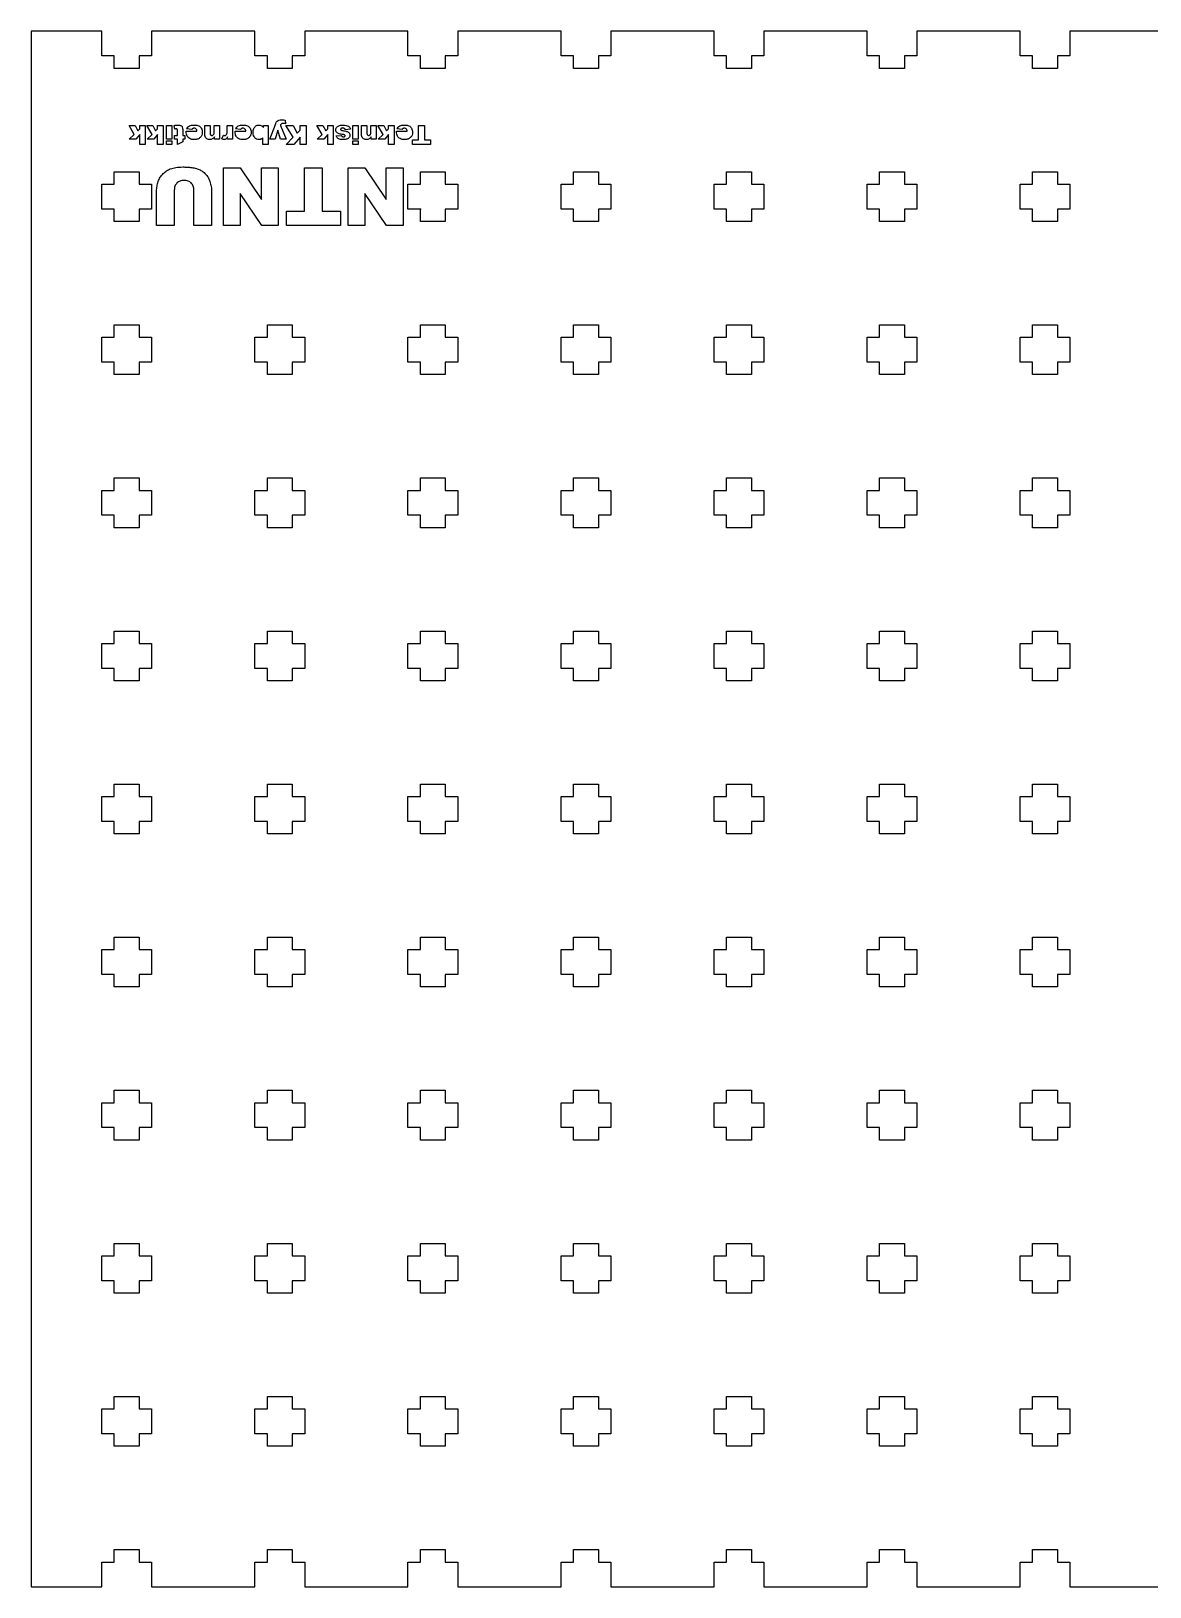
# Model space of a CAD drawing. Header units: millimetres. Extents: x -1220 to 0, y -813 to 0.
# Drawn here: x -1220 to -635, y -813 to 0 of the extents above; entities that cross this region are included whole.
import ezdxf

# ---------------------------------------------------------------- set-up
doc = ezdxf.new("R2010")
doc.units = ezdxf.units.MM
doc.layers.get('0').update_dxf_attribs({"linetype": 'CONTINUOUS'})

msp = doc.modelspace()

# ---------------------------------------------------------------- linework, layer by layer
for p, q in [((-1095.21, -56.51), (-1092.34, -48.77)), ((-1087.28, -46.49), (-1087.06, -48.42)), ((-1144.94, -51.24), (-1145.15, -49.32)), ((-1145.04, -56.51), (-1145.04, -54.47)), ((-1145.04, -54.47), (-1143.52, -54.47)), ((-1143.52, -56.51), (-1145.04, -56.51)), ((-1143.52, -54.47), (-1143.52, -51.91)), ((-1143.52, -59.26), (-1143.52, -56.51)), ((-1140.73, -51.93), (-1140.73, -54.47)), ((-1140.73, -54.47), (-1139.71, -54.47)), ((-1140.73, -56.51), (-1140.73, -57.84)), ((-1139.71, -56.51), (-1140.73, -56.51)), ((-1139.71, -54.47), (-1139.71, -56.51)), ((-1138.89, -52.51), (-1138.89, -52.2)), ((-1138.89, -52.2), (-1133.33, -52.2)), ((-1136, -51.39), (-1138.73, -51.14)), ((-1129.19, -53.87), (-1129.19, -49.26)), ((-1129.19, -49.26), (-1126.4, -49.26)), ((-1126.4, -49.26), (-1126.4, -53.25)), ((-1124.31, -49.26), (-1121.53, -49.26)), ((-1124.31, -52.74), (-1124.31, -49.26)), ((-1124.12, -56.51), (-1124.12, -55.33)), ((-1121.53, -56.51), (-1124.12, -56.51)), ((-1121.53, -49.26), (-1121.53, -56.51)), ((-1120.36, -56.29), (-1119.51, -54.31)), ((-1117.45, -49.26), (-1114.66, -49.26)), ((-1117.45, -51.69), (-1117.45, -49.26)), ((-1117.26, -56.51), (-1117.26, -55.32)), ((-1114.66, -56.51), (-1117.26, -56.51)), ((-1114.66, -49.26), (-1114.66, -56.51)), ((-1113.36, -52.51), (-1113.36, -52.2)), ((-1113.36, -52.2), (-1107.79, -52.2)), ((-1110.47, -51.39), (-1113.2, -51.14)), ((-1098.82, -59.26), (-1098.82, -55.8)), ((-1098.61, -49.26), (-1096.01, -49.26)), ((-1098.61, -50.33), (-1098.61, -49.26)), ((-1096.01, -49.26), (-1096.01, -59.26)), ((-1092.48, -56.51), (-1095.21, -56.51)), ((-1091.09, -51.68), (-1092.48, -56.51)), ((-1089.6, -56.51), (-1091.09, -51.68)), ((-1089.71, -49.26), (-1086.67, -56.51)), ((-1086.67, -56.51), (-1089.6, -56.51)), ((-1060.52, -54.73), (-1057.89, -54.47)), ((-1053.07, -51.27), (-1055.82, -51.53)), ((-1047.25, -53.87), (-1047.25, -49.26)), ((-1047.25, -49.26), (-1044.46, -49.26)), ((-1044.46, -49.26), (-1044.46, -53.25)), ((-1042.36, -49.26), (-1039.59, -49.26)), ((-1042.36, -52.74), (-1042.36, -49.26)), ((-1042.17, -56.51), (-1042.17, -55.33)), ((-1039.59, -56.51), (-1042.17, -56.51)), ((-1039.59, -49.26), (-1039.59, -56.51)), ((-1028.99, -52.51), (-1028.99, -52.2)), ((-1028.99, -52.2), (-1023.43, -52.2)), ((-1026.1, -51.39), (-1028.84, -51.14)), ((-1140.73, -57.84), (-1143.52, -59.26)), ((-1096.01, -59.26), (-1098.82, -59.26)), ((-1154.4, -101.5), (-1154.4, -83.63)), ((-1145.15, -83.2), (-1145.15, -101.5)), ((-1134.9, -101.5), (-1134.9, -83.2)), ((-1125.65, -83.63), (-1125.65, -101.5)), ((-1145.15, -101.5), (-1154.4, -101.5)), ((-1125.65, -101.5), (-1134.9, -101.5))]:
    msp.add_line(p, q)
msp.add_lwpolyline([(-623, 0), (-677, 0), (-677, -13), (-683.5, -13), (-683.5, -19.5), (-696.5, -19.5), (-696.5, -13), (-703, -13), (-703, 0), (-757, 0), (-757, -13), (-763.5, -13), (-763.5, -19.5), (-776.5, -19.5), (-776.5, -13), (-783, -13), (-783, 0), (-837, 0), (-837, -13), (-843.5, -13), (-843.5, -19.5), (-856.5, -19.5), (-856.5, -13), (-863, -13), (-863, 0), (-917, 0), (-917, -13), (-923.5, -13), (-923.5, -19.5), (-936.5, -19.5), (-936.5, -13), (-943, -13), (-943, 0), (-997, 0), (-997, -13), (-1003.5, -13), (-1003.5, -19.5), (-1016.5, -19.5), (-1016.5, -13), (-1023, -13), (-1023, 0), (-1077, 0), (-1077, -13), (-1083.5, -13), (-1083.5, -19.5), (-1096.5, -19.5), (-1096.5, -13), (-1103, -13), (-1103, 0), (-1157, 0), (-1157, -13), (-1163.5, -13), (-1163.5, -19.5), (-1176.5, -19.5), (-1176.5, -13), (-1183, -13), (-1183, 0), (-1220, 0), (-1220, -813), (-1183, -813), (-1183, -800), (-1176.5, -800), (-1176.5, -793.5), (-1163.5, -793.5), (-1163.5, -800), (-1157, -800), (-1157, -813), (-1103, -813), (-1103, -800), (-1096.5, -800), (-1096.5, -793.5), (-1083.5, -793.5), (-1083.5, -800), (-1077, -800), (-1077, -813), (-1023, -813), (-1023, -800), (-1016.5, -800), (-1016.5, -793.5), (-1003.5, -793.5), (-1003.5, -800), (-997, -800), (-997, -813), (-943, -813), (-943, -800), (-936.5, -800), (-936.5, -793.5), (-923.5, -793.5), (-923.5, -800), (-917, -800), (-917, -813), (-863, -813), (-863, -800), (-856.5, -800), (-856.5, -793.5), (-843.5, -793.5), (-843.5, -800), (-837, -800), (-837, -813), (-783, -813), (-783, -800), (-776.5, -800), (-776.5, -793.5), (-763.5, -793.5), (-763.5, -800), (-757, -800), (-757, -813), (-703, -813), (-703, -800), (-696.5, -800), (-696.5, -793.5), (-683.5, -793.5), (-683.5, -800), (-677, -800), (-677, -813), (-623, -813)])
for points in [[(-1163.18, -49.26), (-1160.34, -49.26), (-1160.34, -59.26), (-1163.18, -59.26), (-1163.18, -54.1), (-1165.25, -56.51), (-1168.67, -56.51), (-1166.07, -53.97), (-1168.82, -49.26), (-1165.69, -49.26), (-1164.22, -52.17), (-1163.18, -51.15)], [(-1153.86, -49.26), (-1151.02, -49.26), (-1151.02, -59.26), (-1153.86, -59.26), (-1153.86, -54.1), (-1155.93, -56.51), (-1159.35, -56.51), (-1156.75, -53.97), (-1159.5, -49.26), (-1156.37, -49.26), (-1154.9, -52.17), (-1153.86, -51.15)], [(-1149.25, -49.26), (-1146.47, -49.26), (-1146.47, -56.51), (-1149.25, -56.51)], [(-1079.36, -49.26), (-1076.27, -49.26), (-1076.27, -59.26), (-1079.36, -59.26), (-1079.36, -55.48), (-1082.59, -59.26), (-1086.7, -59.26), (-1083.05, -55.49), (-1086.87, -49.26), (-1083.06, -49.26), (-1080.95, -53.38), (-1079.36, -51.7)], [(-1064.93, -49.26), (-1062.09, -49.26), (-1062.09, -59.26), (-1064.93, -59.26), (-1064.93, -54.1), (-1067, -56.51), (-1070.42, -56.51), (-1067.82, -53.97), (-1070.57, -49.26), (-1067.44, -49.26), (-1065.97, -52.17), (-1064.93, -51.15)], [(-1051.78, -49.26), (-1049.01, -49.26), (-1049.01, -56.51), (-1051.78, -56.51)], [(-1033.11, -49.26), (-1030.27, -49.26), (-1030.27, -59.26), (-1033.11, -59.26), (-1033.11, -54.1), (-1035.18, -56.51), (-1038.6, -56.51), (-1036, -53.97), (-1038.75, -49.26), (-1035.62, -49.26), (-1034.15, -52.17), (-1033.11, -51.15)], [(-1014.33, -56.79), (-1011.18, -56.79), (-1011.18, -59.26), (-1020.58, -59.26), (-1020.58, -56.79), (-1017.42, -56.79), (-1017.42, -49.26), (-1014.33, -49.26)], [(-1149.25, -57.37), (-1146.47, -57.37), (-1146.47, -59.26), (-1149.25, -59.26)], [(-1051.78, -57.37), (-1049.01, -57.37), (-1049.01, -59.26), (-1051.78, -59.26)], [(-1099.5, -71.5), (-1090.78, -71.5), (-1090.78, -101.5), (-1099.43, -101.5), (-1110.73, -84.9), (-1110.73, -101.5), (-1119.47, -101.5), (-1119.47, -71.5), (-1110.73, -71.5), (-1099.5, -87.97)], [(-1067.8, -94.09), (-1058.34, -94.09), (-1058.34, -101.5), (-1086.52, -101.5), (-1086.52, -94.09), (-1077.07, -94.09), (-1077.07, -71.5), (-1067.8, -71.5)], [(-1034.32, -71.5), (-1025.6, -71.5), (-1025.6, -101.5), (-1034.26, -101.5), (-1045.55, -84.9), (-1045.55, -101.5), (-1054.29, -101.5), (-1054.29, -71.5), (-1045.55, -71.5), (-1034.32, -87.97)], [(-1163.5, -73.5), (-1163.5, -80), (-1157, -80), (-1157, -93), (-1163.5, -93), (-1163.5, -99.5), (-1176.5, -99.5), (-1176.5, -93), (-1183, -93), (-1183, -80), (-1176.5, -80), (-1176.5, -73.5)], [(-1003.5, -73.5), (-1003.5, -80), (-997, -80), (-997, -93), (-1003.5, -93), (-1003.5, -99.5), (-1016.5, -99.5), (-1016.5, -93), (-1023, -93), (-1023, -80), (-1016.5, -80), (-1016.5, -73.5)], [(-923.5, -73.5), (-923.5, -80), (-917, -80), (-917, -93), (-923.5, -93), (-923.5, -99.5), (-936.5, -99.5), (-936.5, -93), (-943, -93), (-943, -80), (-936.5, -80), (-936.5, -73.5)], [(-843.5, -73.5), (-843.5, -80), (-837, -80), (-837, -93), (-843.5, -93), (-843.5, -99.5), (-856.5, -99.5), (-856.5, -93), (-863, -93), (-863, -80), (-856.5, -80), (-856.5, -73.5)], [(-763.5, -73.5), (-763.5, -80), (-757, -80), (-757, -93), (-763.5, -93), (-763.5, -99.5), (-776.5, -99.5), (-776.5, -93), (-783, -93), (-783, -80), (-776.5, -80), (-776.5, -73.5)], [(-683.5, -73.5), (-683.5, -80), (-677, -80), (-677, -93), (-683.5, -93), (-683.5, -99.5), (-696.5, -99.5), (-696.5, -93), (-703, -93), (-703, -80), (-696.5, -80), (-696.5, -73.5)], [(-1176.5, -160), (-1176.5, -153.5), (-1163.5, -153.5), (-1163.5, -160), (-1157, -160), (-1157, -173), (-1163.5, -173), (-1163.5, -179.5), (-1176.5, -179.5), (-1176.5, -173), (-1183, -173), (-1183, -160)], [(-1083.5, -153.5), (-1083.5, -160), (-1077, -160), (-1077, -173), (-1083.5, -173), (-1083.5, -179.5), (-1096.5, -179.5), (-1096.5, -173), (-1103, -173), (-1103, -160), (-1096.5, -160), (-1096.5, -153.5)], [(-1016.5, -160), (-1016.5, -153.5), (-1003.5, -153.5), (-1003.5, -160), (-997, -160), (-997, -173), (-1003.5, -173), (-1003.5, -179.5), (-1016.5, -179.5), (-1016.5, -173), (-1023, -173), (-1023, -160)], [(-923.5, -153.5), (-923.5, -160), (-917, -160), (-917, -173), (-923.5, -173), (-923.5, -179.5), (-936.5, -179.5), (-936.5, -173), (-943, -173), (-943, -160), (-936.5, -160), (-936.5, -153.5)], [(-856.5, -160), (-856.5, -153.5), (-843.5, -153.5), (-843.5, -160), (-837, -160), (-837, -173), (-843.5, -173), (-843.5, -179.5), (-856.5, -179.5), (-856.5, -173), (-863, -173), (-863, -160)], [(-763.5, -153.5), (-763.5, -160), (-757, -160), (-757, -173), (-763.5, -173), (-763.5, -179.5), (-776.5, -179.5), (-776.5, -173), (-783, -173), (-783, -160), (-776.5, -160), (-776.5, -153.5)], [(-696.5, -160), (-696.5, -153.5), (-683.5, -153.5), (-683.5, -160), (-677, -160), (-677, -173), (-683.5, -173), (-683.5, -179.5), (-696.5, -179.5), (-696.5, -173), (-703, -173), (-703, -160)], [(-1163.5, -233.5), (-1163.5, -240), (-1157, -240), (-1157, -253), (-1163.5, -253), (-1163.5, -259.5), (-1176.5, -259.5), (-1176.5, -253), (-1183, -253), (-1183, -240), (-1176.5, -240), (-1176.5, -233.5)], [(-1083.5, -233.5), (-1083.5, -240), (-1077, -240), (-1077, -253), (-1083.5, -253), (-1083.5, -259.5), (-1096.5, -259.5), (-1096.5, -253), (-1103, -253), (-1103, -240), (-1096.5, -240), (-1096.5, -233.5)], [(-1003.5, -233.5), (-1003.5, -240), (-997, -240), (-997, -253), (-1003.5, -253), (-1003.5, -259.5), (-1016.5, -259.5), (-1016.5, -253), (-1023, -253), (-1023, -240), (-1016.5, -240), (-1016.5, -233.5)], [(-923.5, -233.5), (-923.5, -240), (-917, -240), (-917, -253), (-923.5, -253), (-923.5, -259.5), (-936.5, -259.5), (-936.5, -253), (-943, -253), (-943, -240), (-936.5, -240), (-936.5, -233.5)], [(-843.5, -233.5), (-843.5, -240), (-837, -240), (-837, -253), (-843.5, -253), (-843.5, -259.5), (-856.5, -259.5), (-856.5, -253), (-863, -253), (-863, -240), (-856.5, -240), (-856.5, -233.5)], [(-763.5, -233.5), (-763.5, -240), (-757, -240), (-757, -253), (-763.5, -253), (-763.5, -259.5), (-776.5, -259.5), (-776.5, -253), (-783, -253), (-783, -240), (-776.5, -240), (-776.5, -233.5)], [(-683.5, -233.5), (-683.5, -240), (-677, -240), (-677, -253), (-683.5, -253), (-683.5, -259.5), (-696.5, -259.5), (-696.5, -253), (-703, -253), (-703, -240), (-696.5, -240), (-696.5, -233.5)], [(-1176.5, -320), (-1176.5, -313.5), (-1163.5, -313.5), (-1163.5, -320), (-1157, -320), (-1157, -333), (-1163.5, -333), (-1163.5, -339.5), (-1176.5, -339.5), (-1176.5, -333), (-1183, -333), (-1183, -320)], [(-1083.5, -313.5), (-1083.5, -320), (-1077, -320), (-1077, -333), (-1083.5, -333), (-1083.5, -339.5), (-1096.5, -339.5), (-1096.5, -333), (-1103, -333), (-1103, -320), (-1096.5, -320), (-1096.5, -313.5)], [(-1016.5, -320), (-1016.5, -313.5), (-1003.5, -313.5), (-1003.5, -320), (-997, -320), (-997, -333), (-1003.5, -333), (-1003.5, -339.5), (-1016.5, -339.5), (-1016.5, -333), (-1023, -333), (-1023, -320)], [(-923.5, -313.5), (-923.5, -320), (-917, -320), (-917, -333), (-923.5, -333), (-923.5, -339.5), (-936.5, -339.5), (-936.5, -333), (-943, -333), (-943, -320), (-936.5, -320), (-936.5, -313.5)], [(-856.5, -320), (-856.5, -313.5), (-843.5, -313.5), (-843.5, -320), (-837, -320), (-837, -333), (-843.5, -333), (-843.5, -339.5), (-856.5, -339.5), (-856.5, -333), (-863, -333), (-863, -320)], [(-763.5, -313.5), (-763.5, -320), (-757, -320), (-757, -333), (-763.5, -333), (-763.5, -339.5), (-776.5, -339.5), (-776.5, -333), (-783, -333), (-783, -320), (-776.5, -320), (-776.5, -313.5)], [(-696.5, -320), (-696.5, -313.5), (-683.5, -313.5), (-683.5, -320), (-677, -320), (-677, -333), (-683.5, -333), (-683.5, -339.5), (-696.5, -339.5), (-696.5, -333), (-703, -333), (-703, -320)], [(-1163.5, -393.5), (-1163.5, -400), (-1157, -400), (-1157, -413), (-1163.5, -413), (-1163.5, -419.5), (-1176.5, -419.5), (-1176.5, -413), (-1183, -413), (-1183, -400), (-1176.5, -400), (-1176.5, -393.5)], [(-1083.5, -393.5), (-1083.5, -400), (-1077, -400), (-1077, -413), (-1083.5, -413), (-1083.5, -419.5), (-1096.5, -419.5), (-1096.5, -413), (-1103, -413), (-1103, -400), (-1096.5, -400), (-1096.5, -393.5)], [(-1003.5, -393.5), (-1003.5, -400), (-997, -400), (-997, -413), (-1003.5, -413), (-1003.5, -419.5), (-1016.5, -419.5), (-1016.5, -413), (-1023, -413), (-1023, -400), (-1016.5, -400), (-1016.5, -393.5)], [(-923.5, -393.5), (-923.5, -400), (-917, -400), (-917, -413), (-923.5, -413), (-923.5, -419.5), (-936.5, -419.5), (-936.5, -413), (-943, -413), (-943, -400), (-936.5, -400), (-936.5, -393.5)], [(-843.5, -393.5), (-843.5, -400), (-837, -400), (-837, -413), (-843.5, -413), (-843.5, -419.5), (-856.5, -419.5), (-856.5, -413), (-863, -413), (-863, -400), (-856.5, -400), (-856.5, -393.5)], [(-763.5, -393.5), (-763.5, -400), (-757, -400), (-757, -413), (-763.5, -413), (-763.5, -419.5), (-776.5, -419.5), (-776.5, -413), (-783, -413), (-783, -400), (-776.5, -400), (-776.5, -393.5)], [(-683.5, -393.5), (-683.5, -400), (-677, -400), (-677, -413), (-683.5, -413), (-683.5, -419.5), (-696.5, -419.5), (-696.5, -413), (-703, -413), (-703, -400), (-696.5, -400), (-696.5, -393.5)], [(-1176.5, -480), (-1176.5, -473.5), (-1163.5, -473.5), (-1163.5, -480), (-1157, -480), (-1157, -493), (-1163.5, -493), (-1163.5, -499.5), (-1176.5, -499.5), (-1176.5, -493), (-1183, -493), (-1183, -480)], [(-1083.5, -473.5), (-1083.5, -480), (-1077, -480), (-1077, -493), (-1083.5, -493), (-1083.5, -499.5), (-1096.5, -499.5), (-1096.5, -493), (-1103, -493), (-1103, -480), (-1096.5, -480), (-1096.5, -473.5)], [(-1016.5, -480), (-1016.5, -473.5), (-1003.5, -473.5), (-1003.5, -480), (-997, -480), (-997, -493), (-1003.5, -493), (-1003.5, -499.5), (-1016.5, -499.5), (-1016.5, -493), (-1023, -493), (-1023, -480)], [(-923.5, -473.5), (-923.5, -480), (-917, -480), (-917, -493), (-923.5, -493), (-923.5, -499.5), (-936.5, -499.5), (-936.5, -493), (-943, -493), (-943, -480), (-936.5, -480), (-936.5, -473.5)], [(-856.5, -480), (-856.5, -473.5), (-843.5, -473.5), (-843.5, -480), (-837, -480), (-837, -493), (-843.5, -493), (-843.5, -499.5), (-856.5, -499.5), (-856.5, -493), (-863, -493), (-863, -480)], [(-763.5, -473.5), (-763.5, -480), (-757, -480), (-757, -493), (-763.5, -493), (-763.5, -499.5), (-776.5, -499.5), (-776.5, -493), (-783, -493), (-783, -480), (-776.5, -480), (-776.5, -473.5)], [(-696.5, -480), (-696.5, -473.5), (-683.5, -473.5), (-683.5, -480), (-677, -480), (-677, -493), (-683.5, -493), (-683.5, -499.5), (-696.5, -499.5), (-696.5, -493), (-703, -493), (-703, -480)], [(-1163.5, -553.5), (-1163.5, -560), (-1157, -560), (-1157, -573), (-1163.5, -573), (-1163.5, -579.5), (-1176.5, -579.5), (-1176.5, -573), (-1183, -573), (-1183, -560), (-1176.5, -560), (-1176.5, -553.5)], [(-1083.5, -553.5), (-1083.5, -560), (-1077, -560), (-1077, -573), (-1083.5, -573), (-1083.5, -579.5), (-1096.5, -579.5), (-1096.5, -573), (-1103, -573), (-1103, -560), (-1096.5, -560), (-1096.5, -553.5)], [(-1003.5, -553.5), (-1003.5, -560), (-997, -560), (-997, -573), (-1003.5, -573), (-1003.5, -579.5), (-1016.5, -579.5), (-1016.5, -573), (-1023, -573), (-1023, -560), (-1016.5, -560), (-1016.5, -553.5)], [(-923.5, -553.5), (-923.5, -560), (-917, -560), (-917, -573), (-923.5, -573), (-923.5, -579.5), (-936.5, -579.5), (-936.5, -573), (-943, -573), (-943, -560), (-936.5, -560), (-936.5, -553.5)], [(-843.5, -553.5), (-843.5, -560), (-837, -560), (-837, -573), (-843.5, -573), (-843.5, -579.5), (-856.5, -579.5), (-856.5, -573), (-863, -573), (-863, -560), (-856.5, -560), (-856.5, -553.5)], [(-763.5, -553.5), (-763.5, -560), (-757, -560), (-757, -573), (-763.5, -573), (-763.5, -579.5), (-776.5, -579.5), (-776.5, -573), (-783, -573), (-783, -560), (-776.5, -560), (-776.5, -553.5)], [(-683.5, -553.5), (-683.5, -560), (-677, -560), (-677, -573), (-683.5, -573), (-683.5, -579.5), (-696.5, -579.5), (-696.5, -573), (-703, -573), (-703, -560), (-696.5, -560), (-696.5, -553.5)], [(-1176.5, -640), (-1176.5, -633.5), (-1163.5, -633.5), (-1163.5, -640), (-1157, -640), (-1157, -653), (-1163.5, -653), (-1163.5, -659.5), (-1176.5, -659.5), (-1176.5, -653), (-1183, -653), (-1183, -640)], [(-1083.5, -633.5), (-1083.5, -640), (-1077, -640), (-1077, -653), (-1083.5, -653), (-1083.5, -659.5), (-1096.5, -659.5), (-1096.5, -653), (-1103, -653), (-1103, -640), (-1096.5, -640), (-1096.5, -633.5)], [(-1016.5, -640), (-1016.5, -633.5), (-1003.5, -633.5), (-1003.5, -640), (-997, -640), (-997, -653), (-1003.5, -653), (-1003.5, -659.5), (-1016.5, -659.5), (-1016.5, -653), (-1023, -653), (-1023, -640)], [(-923.5, -633.5), (-923.5, -640), (-917, -640), (-917, -653), (-923.5, -653), (-923.5, -659.5), (-936.5, -659.5), (-936.5, -653), (-943, -653), (-943, -640), (-936.5, -640), (-936.5, -633.5)], [(-856.5, -640), (-856.5, -633.5), (-843.5, -633.5), (-843.5, -640), (-837, -640), (-837, -653), (-843.5, -653), (-843.5, -659.5), (-856.5, -659.5), (-856.5, -653), (-863, -653), (-863, -640)], [(-763.5, -633.5), (-763.5, -640), (-757, -640), (-757, -653), (-763.5, -653), (-763.5, -659.5), (-776.5, -659.5), (-776.5, -653), (-783, -653), (-783, -640), (-776.5, -640), (-776.5, -633.5)], [(-696.5, -640), (-696.5, -633.5), (-683.5, -633.5), (-683.5, -640), (-677, -640), (-677, -653), (-683.5, -653), (-683.5, -659.5), (-696.5, -659.5), (-696.5, -653), (-703, -653), (-703, -640)], [(-1163.5, -713.5), (-1163.5, -720), (-1157, -720), (-1157, -733), (-1163.5, -733), (-1163.5, -739.5), (-1176.5, -739.5), (-1176.5, -733), (-1183, -733), (-1183, -720), (-1176.5, -720), (-1176.5, -713.5)], [(-1083.5, -713.5), (-1083.5, -720), (-1077, -720), (-1077, -733), (-1083.5, -733), (-1083.5, -739.5), (-1096.5, -739.5), (-1096.5, -733), (-1103, -733), (-1103, -720), (-1096.5, -720), (-1096.5, -713.5)], [(-1003.5, -713.5), (-1003.5, -720), (-997, -720), (-997, -733), (-1003.5, -733), (-1003.5, -739.5), (-1016.5, -739.5), (-1016.5, -733), (-1023, -733), (-1023, -720), (-1016.5, -720), (-1016.5, -713.5)], [(-923.5, -713.5), (-923.5, -720), (-917, -720), (-917, -733), (-923.5, -733), (-923.5, -739.5), (-936.5, -739.5), (-936.5, -733), (-943, -733), (-943, -720), (-936.5, -720), (-936.5, -713.5)], [(-843.5, -713.5), (-843.5, -720), (-837, -720), (-837, -733), (-843.5, -733), (-843.5, -739.5), (-856.5, -739.5), (-856.5, -733), (-863, -733), (-863, -720), (-856.5, -720), (-856.5, -713.5)], [(-763.5, -713.5), (-763.5, -720), (-757, -720), (-757, -733), (-763.5, -733), (-763.5, -739.5), (-776.5, -739.5), (-776.5, -733), (-783, -733), (-783, -720), (-776.5, -720), (-776.5, -713.5)], [(-683.5, -713.5), (-683.5, -720), (-677, -720), (-677, -733), (-683.5, -733), (-683.5, -739.5), (-696.5, -739.5), (-696.5, -733), (-703, -733), (-703, -720), (-696.5, -720), (-696.5, -713.5)]]:
    msp.add_lwpolyline(points, close=True)
for points, knots in [([(-1092.34, -48.77), (-1092.2, -48.38), (-1091.96, -47.73), (-1091.52, -47.2), (-1091.34, -46.98)], [0, 0, 0, 0, 0.1215118, 0.2062233, 0.2062233, 0.2062233, 0.2062233]), ([(-1091.34, -46.98), (-1091.04, -46.79), (-1090.38, -46.36), (-1089.58, -46.34), (-1089.14, -46.32)], [0, 0, 0, 0, 0.1035974, 0.2336713, 0.2336713, 0.2336713, 0.2336713]), ([(-1089.19, -48.46), (-1089.29, -48.56), (-1089.52, -48.79), (-1089.64, -49.09), (-1089.71, -49.26)], [0, 0, 0, 0, 0.04210112, 0.09657162, 0.09657162, 0.09657162, 0.09657162]), ([(-1088.4, -48.23), (-1088.55, -48.24), (-1088.83, -48.25), (-1089.08, -48.39), (-1089.19, -48.46)], [0, 0, 0, 0, 0.04474067, 0.08362125, 0.08362125, 0.08362125, 0.08362125]), ([(-1089.14, -46.32), (-1088.88, -46.33), (-1088.26, -46.36), (-1087.64, -46.44), (-1087.28, -46.49)], [0, 0, 0, 0, 0.0764779, 0.1862622, 0.1862622, 0.1862622, 0.1862622]), ([(-1087.06, -48.42), (-1087.27, -48.37), (-1087.71, -48.25), (-1088.16, -48.24), (-1088.4, -48.23)], [0, 0, 0, 0, 0.0649804, 0.1353406, 0.1353406, 0.1353406, 0.1353406]), ([(-1145.15, -49.32), (-1144.82, -49.26), (-1144.18, -49.13), (-1143.53, -49.11), (-1143.22, -49.1)], [0, 0, 0, 0, 0.101011, 0.1939512, 0.1939512, 0.1939512, 0.1939512]), ([(-1144.08, -51.06), (-1144.21, -51.07), (-1144.5, -51.1), (-1144.78, -51.19), (-1144.94, -51.24)], [0, 0, 0, 0, 0.03709967, 0.08797501, 0.08797501, 0.08797501, 0.08797501]), ([(-1143.61, -51.29), (-1143.66, -51.23), (-1143.79, -51.08), (-1143.98, -51.07), (-1144.08, -51.06)], [0, 0, 0, 0, 0.02556074, 0.05512434, 0.05512434, 0.05512434, 0.05512434]), ([(-1143.52, -51.91), (-1143.51, -51.78), (-1143.51, -51.57), (-1143.58, -51.37), (-1143.61, -51.29)], [0, 0, 0, 0, 0.03852454, 0.06227706, 0.06227706, 0.06227706, 0.06227706]), ([(-1143.22, -49.1), (-1142.92, -49.1), (-1142.39, -49.1), (-1141.9, -49.29), (-1141.7, -49.36)], [0, 0, 0, 0, 0.0902849, 0.1561285, 0.1561285, 0.1561285, 0.1561285]), ([(-1141.7, -49.36), (-1141.54, -49.47), (-1141.23, -49.67), (-1141.06, -50), (-1140.97, -50.17)], [0, 0, 0, 0, 0.0542687, 0.1102098, 0.1102098, 0.1102098, 0.1102098]), ([(-1140.97, -50.17), (-1140.9, -50.41), (-1140.73, -50.98), (-1140.73, -51.57), (-1140.73, -51.93)], [0, 0, 0, 0, 0.0730975, 0.1777476, 0.1777476, 0.1777476, 0.1777476]), ([(-1138.42, -54.84), (-1138.56, -54.5), (-1138.86, -53.75), (-1138.88, -52.95), (-1138.89, -52.51)], [0, 0, 0, 0, 0.1087203, 0.2390287, 0.2390287, 0.2390287, 0.2390287]), ([(-1138.73, -51.14), (-1138.52, -50.81), (-1138.13, -50.18), (-1137.51, -49.77), (-1137.22, -49.57)], [0, 0, 0, 0, 0.1165101, 0.2199764, 0.2199764, 0.2199764, 0.2199764]), ([(-1137.05, -56.2), (-1137.33, -56.03), (-1137.9, -55.68), (-1138.25, -55.12), (-1138.42, -54.84)], [0, 0, 0, 0, 0.0980319, 0.195753, 0.195753, 0.195753, 0.195753]), ([(-1137.22, -49.57), (-1136.86, -49.44), (-1136.05, -49.12), (-1135.17, -49.11), (-1134.68, -49.1)], [0, 0, 0, 0, 0.1136514, 0.2606182, 0.2606182, 0.2606182, 0.2606182]), ([(-1134.59, -56.67), (-1135.06, -56.66), (-1135.91, -56.64), (-1136.7, -56.34), (-1137.05, -56.2)], [0, 0, 0, 0, 0.139651, 0.2517644, 0.2517644, 0.2517644, 0.2517644]), ([(-1135.52, -50.93), (-1135.6, -50.99), (-1135.78, -51.12), (-1135.92, -51.29), (-1136, -51.39)], [0, 0, 0, 0, 0.02943523, 0.0668662, 0.0668662, 0.0668662, 0.0668662]), ([(-1134.74, -50.73), (-1134.87, -50.74), (-1135.15, -50.76), (-1135.39, -50.87), (-1135.52, -50.93)], [0, 0, 0, 0, 0.04023115, 0.08108213, 0.08108213, 0.08108213, 0.08108213]), ([(-1133.69, -51.2), (-1133.83, -51.06), (-1134.13, -50.78), (-1134.53, -50.75), (-1134.74, -50.73)], [0, 0, 0, 0, 0.0582894, 0.1181203, 0.1181203, 0.1181203, 0.1181203]), ([(-1134.68, -49.1), (-1134.24, -49.11), (-1133.46, -49.12), (-1132.73, -49.39), (-1132.41, -49.5)], [0, 0, 0, 0, 0.1289799, 0.2314887, 0.2314887, 0.2314887, 0.2314887]), ([(-1131.59, -55.62), (-1132.01, -55.93), (-1132.9, -56.58), (-1134, -56.64), (-1134.59, -56.67)], [0, 0, 0, 0, 0.1515998, 0.3245638, 0.3245638, 0.3245638, 0.3245638]), ([(-1133.33, -52.2), (-1133.35, -52), (-1133.4, -51.64), (-1133.6, -51.33), (-1133.69, -51.2)], [0, 0, 0, 0, 0.0597081, 0.1071307, 0.1071307, 0.1071307, 0.1071307]), ([(-1132.41, -49.5), (-1132.15, -49.66), (-1131.6, -49.99), (-1131.23, -50.52), (-1131.04, -50.79)], [0, 0, 0, 0, 0.091941, 0.1898968, 0.1898968, 0.1898968, 0.1898968]), ([(-1130.5, -52.87), (-1130.54, -53.4), (-1130.62, -54.44), (-1131.27, -55.23), (-1131.59, -55.62)], [0, 0, 0, 0, 0.1560381, 0.3021878, 0.3021878, 0.3021878, 0.3021878]), ([(-1131.04, -50.79), (-1130.89, -51.11), (-1130.56, -51.76), (-1130.52, -52.49), (-1130.5, -52.87)], [0, 0, 0, 0, 0.1043464, 0.21678, 0.21678, 0.21678, 0.21678]), ([(-1128.54, -55.98), (-1128.73, -55.7), (-1129.16, -55.07), (-1129.18, -54.3), (-1129.19, -53.87)], [0, 0, 0, 0, 0.0999784, 0.2256113, 0.2256113, 0.2256113, 0.2256113]), ([(-1126.74, -56.67), (-1127.09, -56.65), (-1127.77, -56.61), (-1128.29, -56.18), (-1128.54, -55.98)], [0, 0, 0, 0, 0.1041645, 0.1973167, 0.1973167, 0.1973167, 0.1973167]), ([(-1125.29, -56.36), (-1125.51, -56.45), (-1125.97, -56.64), (-1126.47, -56.66), (-1126.74, -56.67)], [0, 0, 0, 0, 0.0698199, 0.148987, 0.148987, 0.148987, 0.148987]), ([(-1126.4, -53.25), (-1126.4, -53.45), (-1126.4, -53.79), (-1126.22, -54.09), (-1126.15, -54.21)], [0, 0, 0, 0, 0.0585779, 0.1012868, 0.1012868, 0.1012868, 0.1012868]), ([(-1126.15, -54.21), (-1126.05, -54.29), (-1125.85, -54.47), (-1125.58, -54.49), (-1125.44, -54.49)], [0, 0, 0, 0, 0.0370416, 0.07824049, 0.07824049, 0.07824049, 0.07824049]), ([(-1125.44, -54.49), (-1125.28, -54.48), (-1124.96, -54.45), (-1124.73, -54.22), (-1124.62, -54.11)], [0, 0, 0, 0, 0.04668987, 0.09281868, 0.09281868, 0.09281868, 0.09281868]), ([(-1124.12, -55.33), (-1124.3, -55.55), (-1124.64, -55.95), (-1125.09, -56.23), (-1125.29, -56.36)], [0, 0, 0, 0, 0.085112, 0.1571655, 0.1571655, 0.1571655, 0.1571655]), ([(-1124.62, -54.11), (-1124.53, -53.94), (-1124.31, -53.51), (-1124.31, -53.03), (-1124.31, -52.74)], [0, 0, 0, 0, 0.0583345, 0.1424319, 0.1424319, 0.1424319, 0.1424319]), ([(-1119.02, -56.67), (-1119.24, -56.65), (-1119.71, -56.61), (-1120.14, -56.4), (-1120.36, -56.29)], [0, 0, 0, 0, 0.0649963, 0.1407152, 0.1407152, 0.1407152, 0.1407152]), ([(-1119.51, -54.31), (-1119.36, -54.37), (-1119.11, -54.47), (-1118.84, -54.5), (-1118.73, -54.52)], [0, 0, 0, 0, 0.04659714, 0.08074824, 0.08074824, 0.08074824, 0.08074824]), ([(-1118.04, -56.38), (-1118.18, -56.47), (-1118.48, -56.64), (-1118.84, -56.66), (-1119.02, -56.67)], [0, 0, 0, 0, 0.0496121, 0.1040688, 0.1040688, 0.1040688, 0.1040688]), ([(-1118.73, -54.52), (-1118.56, -54.5), (-1118.21, -54.46), (-1117.99, -54.2), (-1117.88, -54.06)], [0, 0, 0, 0, 0.04972111, 0.09918985, 0.09918985, 0.09918985, 0.09918985]), ([(-1117.26, -55.32), (-1117.37, -55.55), (-1117.57, -55.94), (-1117.9, -56.25), (-1118.04, -56.38)], [0, 0, 0, 0, 0.0754013, 0.1322091, 0.1322091, 0.1322091, 0.1322091]), ([(-1117.88, -54.06), (-1117.76, -53.76), (-1117.45, -53.01), (-1117.45, -52.19), (-1117.45, -51.69)], [0, 0, 0, 0, 0.096599, 0.2433094, 0.2433094, 0.2433094, 0.2433094]), ([(-1112.89, -54.84), (-1113.03, -54.5), (-1113.33, -53.75), (-1113.35, -52.95), (-1113.36, -52.51)], [0, 0, 0, 0, 0.1087206, 0.2390289, 0.2390289, 0.2390289, 0.2390289]), ([(-1113.2, -51.14), (-1112.99, -50.81), (-1112.6, -50.18), (-1111.98, -49.77), (-1111.69, -49.57)], [0, 0, 0, 0, 0.1165101, 0.2199764, 0.2199764, 0.2199764, 0.2199764]), ([(-1111.52, -56.2), (-1111.8, -56.03), (-1112.36, -55.68), (-1112.71, -55.12), (-1112.89, -54.84)], [0, 0, 0, 0, 0.0980327, 0.1957532, 0.1957532, 0.1957532, 0.1957532]), ([(-1111.69, -49.57), (-1111.33, -49.44), (-1110.52, -49.12), (-1109.64, -49.11), (-1109.14, -49.1)], [0, 0, 0, 0, 0.1136514, 0.2606182, 0.2606182, 0.2606182, 0.2606182]), ([(-1109.06, -56.67), (-1109.53, -56.66), (-1110.38, -56.64), (-1111.17, -56.34), (-1111.52, -56.2)], [0, 0, 0, 0, 0.139651, 0.2517644, 0.2517644, 0.2517644, 0.2517644]), ([(-1109.98, -50.93), (-1110.06, -50.99), (-1110.25, -51.12), (-1110.39, -51.29), (-1110.47, -51.39)], [0, 0, 0, 0, 0.02943523, 0.0668662, 0.0668662, 0.0668662, 0.0668662]), ([(-1109.21, -50.73), (-1109.34, -50.74), (-1109.61, -50.76), (-1109.86, -50.87), (-1109.98, -50.93)], [0, 0, 0, 0, 0.04023115, 0.08108213, 0.08108213, 0.08108213, 0.08108213]), ([(-1108.15, -51.2), (-1108.3, -51.06), (-1108.6, -50.78), (-1109, -50.75), (-1109.21, -50.73)], [0, 0, 0, 0, 0.0582894, 0.1181203, 0.1181203, 0.1181203, 0.1181203]), ([(-1109.14, -49.1), (-1108.71, -49.11), (-1107.93, -49.12), (-1107.2, -49.39), (-1106.88, -49.5)], [0, 0, 0, 0, 0.1289799, 0.2314887, 0.2314887, 0.2314887, 0.2314887]), ([(-1106.06, -55.62), (-1106.47, -55.93), (-1107.36, -56.58), (-1108.47, -56.64), (-1109.06, -56.67)], [0, 0, 0, 0, 0.151599, 0.3245639, 0.3245639, 0.3245639, 0.3245639]), ([(-1107.79, -52.2), (-1107.82, -52), (-1107.87, -51.64), (-1108.07, -51.33), (-1108.15, -51.2)], [0, 0, 0, 0, 0.0597081, 0.1071307, 0.1071307, 0.1071307, 0.1071307]), ([(-1106.88, -49.5), (-1106.61, -49.66), (-1106.06, -49.99), (-1105.7, -50.52), (-1105.51, -50.79)], [0, 0, 0, 0, 0.091941, 0.1898968, 0.1898968, 0.1898968, 0.1898968]), ([(-1104.97, -52.87), (-1105.01, -53.4), (-1105.08, -54.44), (-1105.74, -55.23), (-1106.06, -55.62)], [0, 0, 0, 0, 0.1560383, 0.3021874, 0.3021874, 0.3021874, 0.3021874]), ([(-1105.51, -50.79), (-1105.35, -51.11), (-1105.03, -51.76), (-1104.99, -52.49), (-1104.97, -52.87)], [0, 0, 0, 0, 0.1043464, 0.21678, 0.21678, 0.21678, 0.21678]), ([(-1103.99, -52.99), (-1103.97, -52.61), (-1103.95, -51.89), (-1103.71, -51.22), (-1103.59, -50.9)], [0, 0, 0, 0, 0.1120507, 0.2139266, 0.2139266, 0.2139266, 0.2139266]), ([(-1103.12, -55.72), (-1103.37, -55.34), (-1103.93, -54.52), (-1103.97, -53.53), (-1103.99, -52.99)], [0, 0, 0, 0, 0.1328491, 0.2916492, 0.2916492, 0.2916492, 0.2916492]), ([(-1103.59, -50.9), (-1103.45, -50.62), (-1103.19, -50.09), (-1102.72, -49.72), (-1102.5, -49.55)], [0, 0, 0, 0, 0.0919655, 0.1758266, 0.1758266, 0.1758266, 0.1758266]), ([(-1100.93, -56.67), (-1101.35, -56.63), (-1102.19, -56.56), (-1102.81, -56), (-1103.12, -55.72)], [0, 0, 0, 0, 0.1232248, 0.2445021, 0.2445021, 0.2445021, 0.2445021]), ([(-1102.5, -49.55), (-1102.26, -49.42), (-1101.77, -49.15), (-1101.22, -49.12), (-1100.94, -49.1)], [0, 0, 0, 0, 0.0810105, 0.1632016, 0.1632016, 0.1632016, 0.1632016]), ([(-1100.94, -49.1), (-1100.71, -49.11), (-1100.24, -49.13), (-1099.82, -49.32), (-1099.61, -49.41)], [0, 0, 0, 0, 0.0703574, 0.1383393, 0.1383393, 0.1383393, 0.1383393]), ([(-1099.76, -56.45), (-1099.95, -56.52), (-1100.32, -56.65), (-1100.72, -56.66), (-1100.93, -56.67)], [0, 0, 0, 0, 0.0580352, 0.1195845, 0.1195845, 0.1195845, 0.1195845]), ([(-1098.82, -55.8), (-1098.96, -55.93), (-1099.24, -56.2), (-1099.59, -56.37), (-1099.76, -56.45)], [0, 0, 0, 0, 0.0585878, 0.1155942, 0.1155942, 0.1155942, 0.1155942]), ([(-1099.61, -49.41), (-1099.44, -49.52), (-1099.06, -49.78), (-1098.78, -50.13), (-1098.61, -50.33)], [0, 0, 0, 0, 0.0593798, 0.1362719, 0.1362719, 0.1362719, 0.1362719]), ([(-1060.77, -51.61), (-1060.75, -51.4), (-1060.71, -50.97), (-1060.5, -50.59), (-1060.39, -50.39)], [0, 0, 0, 0, 0.062561, 0.1290648, 0.1290648, 0.1290648, 0.1290648]), ([(-1060.41, -52.75), (-1060.51, -52.57), (-1060.72, -52.22), (-1060.75, -51.82), (-1060.77, -51.61)], [0, 0, 0, 0, 0.0606181, 0.1207434, 0.1207434, 0.1207434, 0.1207434]), ([(-1059.84, -55.86), (-1059.97, -55.7), (-1060.26, -55.36), (-1060.43, -54.95), (-1060.52, -54.73)], [0, 0, 0, 0, 0.0618235, 0.132489, 0.132489, 0.132489, 0.132489]), ([(-1059.38, -53.55), (-1059.59, -53.45), (-1059.99, -53.26), (-1060.27, -52.92), (-1060.41, -52.75)], [0, 0, 0, 0, 0.0685688, 0.1319198, 0.1319198, 0.1319198, 0.1319198]), ([(-1060.39, -50.39), (-1060.24, -50.2), (-1059.91, -49.8), (-1059.44, -49.57), (-1059.2, -49.45)], [0, 0, 0, 0, 0.0722012, 0.1539136, 0.1539136, 0.1539136, 0.1539136]), ([(-1058.81, -56.47), (-1059, -56.4), (-1059.38, -56.26), (-1059.69, -55.99), (-1059.84, -55.86)], [0, 0, 0, 0, 0.0619876, 0.1207967, 0.1207967, 0.1207967, 0.1207967]), ([(-1057.32, -53.98), (-1057.72, -53.94), (-1058.42, -53.86), (-1059.09, -53.64), (-1059.38, -53.55)], [0, 0, 0, 0, 0.1221815, 0.2110014, 0.2110014, 0.2110014, 0.2110014]), ([(-1059.2, -49.45), (-1058.88, -49.35), (-1058.16, -49.12), (-1057.4, -49.11), (-1056.97, -49.1)], [0, 0, 0, 0, 0.0997984, 0.2258713, 0.2258713, 0.2258713, 0.2258713]), ([(-1056.89, -56.67), (-1057.27, -56.67), (-1057.92, -56.67), (-1058.54, -56.53), (-1058.81, -56.47)], [0, 0, 0, 0, 0.1127451, 0.192832, 0.192832, 0.192832, 0.192832]), ([(-1057.98, -50.86), (-1058.05, -50.92), (-1058.19, -51.04), (-1058.21, -51.22), (-1058.22, -51.3)], [0, 0, 0, 0, 0.02678214, 0.05185035, 0.05185035, 0.05185035, 0.05185035]), ([(-1058.22, -51.3), (-1058.21, -51.4), (-1058.17, -51.6), (-1058, -51.71), (-1057.91, -51.76)], [0, 0, 0, 0, 0.02769953, 0.05842562, 0.05842562, 0.05842562, 0.05842562]), ([(-1057.12, -50.62), (-1057.29, -50.63), (-1057.6, -50.64), (-1057.86, -50.79), (-1057.98, -50.86)], [0, 0, 0, 0, 0.04998159, 0.09108123, 0.09108123, 0.09108123, 0.09108123]), ([(-1057.91, -51.76), (-1057.77, -51.81), (-1057.38, -51.94), (-1056.98, -52.01), (-1056.72, -52.05)], [0, 0, 0, 0, 0.0430871, 0.1229136, 0.1229136, 0.1229136, 0.1229136]), ([(-1057.89, -54.47), (-1057.85, -54.58), (-1057.78, -54.78), (-1057.62, -54.92), (-1057.55, -54.99)], [0, 0, 0, 0, 0.03312468, 0.06242842, 0.06242842, 0.06242842, 0.06242842]), ([(-1057.55, -54.99), (-1057.43, -55.05), (-1057.18, -55.18), (-1056.9, -55.2), (-1056.76, -55.2)], [0, 0, 0, 0, 0.03968665, 0.08300572, 0.08300572, 0.08300572, 0.08300572]), ([(-1056.13, -54.23), (-1056.27, -54.18), (-1056.66, -54.06), (-1057.06, -54.01), (-1057.32, -53.98)], [0, 0, 0, 0, 0.0452073, 0.1214673, 0.1214673, 0.1214673, 0.1214673]), ([(-1056.3, -50.83), (-1056.42, -50.77), (-1056.67, -50.64), (-1056.96, -50.63), (-1057.12, -50.62)], [0, 0, 0, 0, 0.03916656, 0.08551252, 0.08551252, 0.08551252, 0.08551252]), ([(-1056.97, -49.1), (-1056.4, -49.1), (-1055.41, -49.11), (-1054.52, -49.5), (-1054.15, -49.67)], [0, 0, 0, 0, 0.1705237, 0.2910581, 0.2910581, 0.2910581, 0.2910581]), ([(-1054.94, -56.42), (-1055.22, -56.49), (-1055.86, -56.66), (-1056.52, -56.67), (-1056.89, -56.67)], [0, 0, 0, 0, 0.0875595, 0.1980787, 0.1980787, 0.1980787, 0.1980787]), ([(-1056.76, -55.2), (-1056.62, -55.2), (-1056.38, -55.2), (-1056.16, -55.09), (-1056.07, -55.04)], [0, 0, 0, 0, 0.04088518, 0.07144683, 0.07144683, 0.07144683, 0.07144683]), ([(-1056.72, -52.05), (-1056.3, -52.12), (-1055.63, -52.24), (-1054.97, -52.44), (-1054.71, -52.52)], [0, 0, 0, 0, 0.1249079, 0.2064068, 0.2064068, 0.2064068, 0.2064068]), ([(-1055.82, -51.53), (-1055.88, -51.39), (-1055.98, -51.11), (-1056.2, -50.92), (-1056.3, -50.83)], [0, 0, 0, 0, 0.04682976, 0.08602388, 0.08602388, 0.08602388, 0.08602388]), ([(-1055.86, -54.63), (-1055.87, -54.55), (-1055.9, -54.37), (-1056.05, -54.28), (-1056.13, -54.23)], [0, 0, 0, 0, 0.0243019, 0.05081485, 0.05081485, 0.05081485, 0.05081485]), ([(-1056.07, -55.04), (-1056.01, -54.98), (-1055.89, -54.87), (-1055.87, -54.71), (-1055.86, -54.63)], [0, 0, 0, 0, 0.02451549, 0.04721314, 0.04721314, 0.04721314, 0.04721314]), ([(-1053.79, -55.64), (-1053.95, -55.8), (-1054.27, -56.14), (-1054.71, -56.32), (-1054.94, -56.42)], [0, 0, 0, 0, 0.0670184, 0.1396463, 0.1396463, 0.1396463, 0.1396463]), ([(-1054.71, -52.52), (-1054.53, -52.6), (-1054.16, -52.78), (-1053.89, -53.09), (-1053.76, -53.24)], [0, 0, 0, 0, 0.0593414, 0.1206285, 0.1206285, 0.1206285, 0.1206285]), ([(-1054.15, -49.67), (-1053.89, -49.88), (-1053.37, -50.3), (-1053.17, -50.95), (-1053.07, -51.27)], [0, 0, 0, 0, 0.0973723, 0.1976794, 0.1976794, 0.1976794, 0.1976794]), ([(-1053.37, -54.41), (-1053.39, -54.64), (-1053.42, -55.08), (-1053.67, -55.46), (-1053.79, -55.64)], [0, 0, 0, 0, 0.0674243, 0.1321726, 0.1321726, 0.1321726, 0.1321726]), ([(-1053.76, -53.24), (-1053.65, -53.42), (-1053.42, -53.78), (-1053.39, -54.2), (-1053.37, -54.41)], [0, 0, 0, 0, 0.0618539, 0.1244419, 0.1244419, 0.1244419, 0.1244419]), ([(-1046.6, -55.98), (-1046.79, -55.7), (-1047.21, -55.07), (-1047.24, -54.3), (-1047.25, -53.87)], [0, 0, 0, 0, 0.0999787, 0.2256115, 0.2256115, 0.2256115, 0.2256115]), ([(-1044.79, -56.67), (-1045.15, -56.65), (-1045.82, -56.61), (-1046.35, -56.18), (-1046.6, -55.98)], [0, 0, 0, 0, 0.104165, 0.1973175, 0.1973175, 0.1973175, 0.1973175]), ([(-1043.35, -56.36), (-1043.56, -56.45), (-1044.02, -56.64), (-1044.53, -56.66), (-1044.79, -56.67)], [0, 0, 0, 0, 0.0698199, 0.148987, 0.148987, 0.148987, 0.148987]), ([(-1044.46, -53.25), (-1044.46, -53.45), (-1044.45, -53.79), (-1044.28, -54.09), (-1044.21, -54.21)], [0, 0, 0, 0, 0.0585779, 0.1012862, 0.1012862, 0.1012862, 0.1012862]), ([(-1044.21, -54.21), (-1044.11, -54.29), (-1043.91, -54.47), (-1043.64, -54.49), (-1043.5, -54.49)], [0, 0, 0, 0, 0.03704258, 0.07824147, 0.07824147, 0.07824147, 0.07824147]), ([(-1043.5, -54.49), (-1043.34, -54.48), (-1043.02, -54.45), (-1042.79, -54.22), (-1042.68, -54.11)], [0, 0, 0, 0, 0.04668964, 0.09281844, 0.09281844, 0.09281844, 0.09281844]), ([(-1042.17, -55.33), (-1042.36, -55.55), (-1042.7, -55.95), (-1043.14, -56.23), (-1043.35, -56.36)], [0, 0, 0, 0, 0.0851115, 0.157165, 0.157165, 0.157165, 0.157165]), ([(-1042.68, -54.11), (-1042.59, -53.94), (-1042.36, -53.51), (-1042.36, -53.03), (-1042.36, -52.74)], [0, 0, 0, 0, 0.0583347, 0.1424321, 0.1424321, 0.1424321, 0.1424321]), ([(-1028.52, -54.84), (-1028.66, -54.5), (-1028.96, -53.75), (-1028.98, -52.95), (-1028.99, -52.51)], [0, 0, 0, 0, 0.1087203, 0.2390286, 0.2390286, 0.2390286, 0.2390286]), ([(-1028.84, -51.14), (-1028.63, -50.81), (-1028.23, -50.18), (-1027.61, -49.77), (-1027.32, -49.57)], [0, 0, 0, 0, 0.1165103, 0.2199766, 0.2199766, 0.2199766, 0.2199766]), ([(-1027.15, -56.2), (-1027.43, -56.03), (-1028, -55.68), (-1028.35, -55.12), (-1028.52, -54.84)], [0, 0, 0, 0, 0.0980329, 0.1957533, 0.1957533, 0.1957533, 0.1957533]), ([(-1027.32, -49.57), (-1026.97, -49.44), (-1026.15, -49.12), (-1025.27, -49.11), (-1024.78, -49.1)], [0, 0, 0, 0, 0.1136519, 0.2606175, 0.2606175, 0.2606175, 0.2606175]), ([(-1024.7, -56.67), (-1025.17, -56.66), (-1026.01, -56.64), (-1026.8, -56.34), (-1027.15, -56.2)], [0, 0, 0, 0, 0.1396508, 0.251765, 0.251765, 0.251765, 0.251765]), ([(-1025.62, -50.93), (-1025.7, -50.99), (-1025.88, -51.12), (-1026.02, -51.29), (-1026.1, -51.39)], [0, 0, 0, 0, 0.02943504, 0.06686601, 0.06686601, 0.06686601, 0.06686601]), ([(-1024.84, -50.73), (-1024.97, -50.74), (-1025.25, -50.76), (-1025.49, -50.87), (-1025.62, -50.93)], [0, 0, 0, 0, 0.04023103, 0.08108213, 0.08108213, 0.08108213, 0.08108213]), ([(-1023.79, -51.2), (-1023.93, -51.06), (-1024.23, -50.78), (-1024.63, -50.75), (-1024.84, -50.73)], [0, 0, 0, 0, 0.0582893, 0.1181208, 0.1181208, 0.1181208, 0.1181208]), ([(-1024.78, -49.1), (-1024.34, -49.11), (-1023.57, -49.12), (-1022.84, -49.39), (-1022.51, -49.5)], [0, 0, 0, 0, 0.1289809, 0.23149, 0.23149, 0.23149, 0.23149]), ([(-1021.69, -55.62), (-1022.11, -55.93), (-1023, -56.58), (-1024.11, -56.64), (-1024.7, -56.67)], [0, 0, 0, 0, 0.1515995, 0.3245633, 0.3245633, 0.3245633, 0.3245633]), ([(-1023.43, -52.2), (-1023.45, -52), (-1023.5, -51.64), (-1023.7, -51.33), (-1023.79, -51.2)], [0, 0, 0, 0, 0.0597079, 0.1071305, 0.1071305, 0.1071305, 0.1071305]), ([(-1022.51, -49.5), (-1022.25, -49.66), (-1021.7, -49.99), (-1021.33, -50.52), (-1021.15, -50.79)], [0, 0, 0, 0, 0.0919402, 0.1898956, 0.1898956, 0.1898956, 0.1898956]), ([(-1020.6, -52.87), (-1020.64, -53.4), (-1020.72, -54.44), (-1021.37, -55.23), (-1021.69, -55.62)], [0, 0, 0, 0, 0.1560383, 0.3021876, 0.3021876, 0.3021876, 0.3021876]), ([(-1021.15, -50.79), (-1020.99, -51.11), (-1020.66, -51.76), (-1020.62, -52.49), (-1020.6, -52.87)], [0, 0, 0, 0, 0.1043469, 0.2167806, 0.2167806, 0.2167806, 0.2167806]), ([(-1150.97, -74.48), (-1150.39, -73.94), (-1149.29, -72.91), (-1147.91, -72.29), (-1147.26, -71.99)], [0, 0, 0, 0, 0.2357147, 0.4495027, 0.4495027, 0.4495027, 0.4495027]), ([(-1147.26, -71.99), (-1146.27, -71.7), (-1144.16, -71.07), (-1141.95, -71.02), (-1140.77, -70.99)], [0, 0, 0, 0, 0.306592, 0.6589509, 0.6589509, 0.6589509, 0.6589509]), ([(-1140.77, -70.99), (-1140.01, -71), (-1138.41, -71.03), (-1136.82, -71.21), (-1135.99, -71.3)], [0, 0, 0, 0, 0.2290675, 0.4790207, 0.4790207, 0.4790207, 0.4790207]), ([(-1135.99, -71.3), (-1135.19, -71.41), (-1133.69, -71.62), (-1132.31, -72.23), (-1131.66, -72.51)], [0, 0, 0, 0, 0.2420023, 0.4514217, 0.4514217, 0.4514217, 0.4514217]), ([(-1131.66, -72.51), (-1131.09, -72.86), (-1129.91, -73.56), (-1128.97, -74.58), (-1128.48, -75.1)], [0, 0, 0, 0, 0.1996714, 0.4119611, 0.4119611, 0.4119611, 0.4119611]), ([(-1154.4, -83.63), (-1154.37, -82.76), (-1154.3, -81.05), (-1153.81, -79.41), (-1153.57, -78.61)], [0, 0, 0, 0, 0.2592569, 0.5106695, 0.5106695, 0.5106695, 0.5106695]), ([(-1153.57, -78.61), (-1153.26, -77.84), (-1152.62, -76.32), (-1151.52, -75.09), (-1150.97, -74.48)], [0, 0, 0, 0, 0.2456207, 0.4912112, 0.4912112, 0.4912112, 0.4912112]), ([(-1143.79, -79.35), (-1144.19, -79.87), (-1145.04, -81.01), (-1145.11, -82.44), (-1145.15, -83.2)], [0, 0, 0, 0, 0.1934531, 0.417125, 0.417125, 0.417125, 0.417125]), ([(-1140.03, -77.99), (-1140.77, -78.03), (-1142.17, -78.11), (-1143.27, -78.95), (-1143.79, -79.35)], [0, 0, 0, 0, 0.2162788, 0.4076372, 0.4076372, 0.4076372, 0.4076372]), ([(-1136.26, -79.37), (-1136.78, -78.96), (-1137.89, -78.11), (-1139.29, -78.03), (-1140.03, -77.99)], [0, 0, 0, 0, 0.1926053, 0.4104803, 0.4104803, 0.4104803, 0.4104803]), ([(-1134.9, -83.2), (-1134.94, -82.45), (-1135.01, -81.03), (-1135.86, -79.9), (-1136.26, -79.37)], [0, 0, 0, 0, 0.2211631, 0.4150482, 0.4150482, 0.4150482, 0.4150482]), ([(-1128.48, -75.1), (-1128.04, -75.65), (-1127.2, -76.7), (-1126.73, -77.95), (-1126.51, -78.55)], [0, 0, 0, 0, 0.2091577, 0.4002615, 0.4002615, 0.4002615, 0.4002615]), ([(-1126.51, -78.55), (-1126.26, -79.45), (-1125.79, -81.11), (-1125.69, -82.83), (-1125.65, -83.63)], [0, 0, 0, 0, 0.2775283, 0.5157126, 0.5157126, 0.5157126, 0.5157126])]:
    msp.add_open_spline(points, degree=3, knots=knots)
msp.add_point((-1016.5, -93))

doc.saveas('drawing.dxf')
